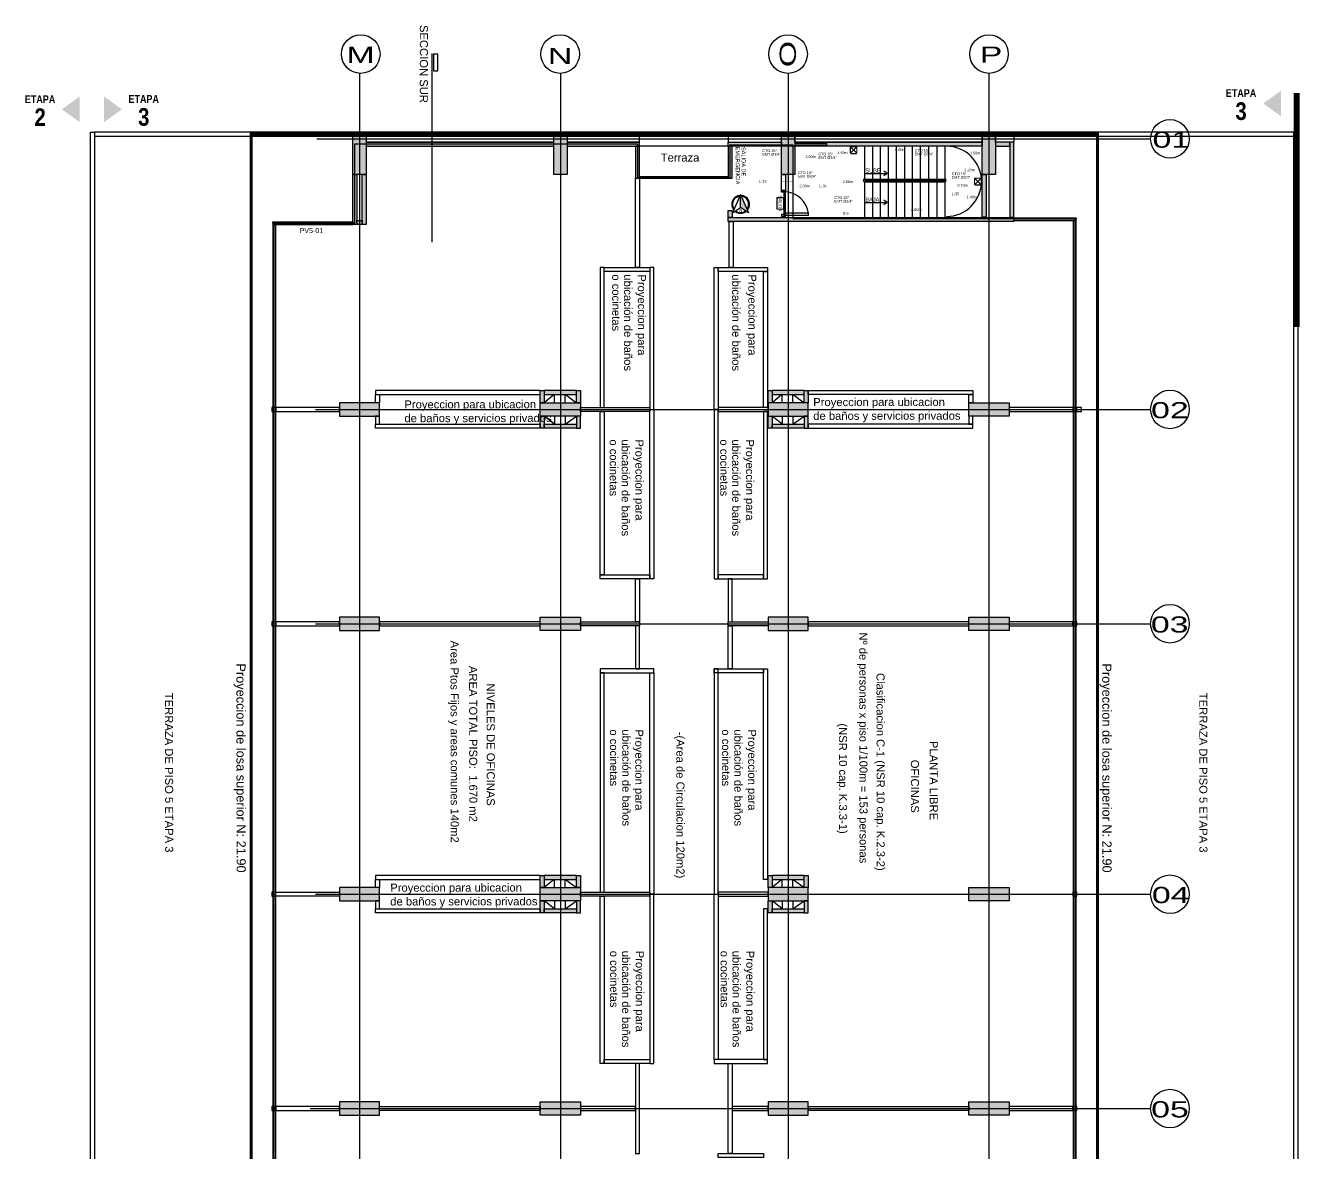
# Model space of a CAD drawing. Header units: metres. Extents: x 357 to 1031, y 43 to 2905.
# Drawn here: x 983.53 to 1031.08, y 2491.36 to 2533.47 of the extents above; entities that cross this region are included whole.
import ezdxf
from ezdxf.lldxf.tags import DXFTag

# ---------------------------------------------------------------- set-up
doc = ezdxf.new("R2010")
doc.units = ezdxf.units.M
for name, pattern in [('HIDDEN', [9.525, 6.35, -3.175]), ('HIDDEN2', [4.7625, 3.175, -1.5875]), ('LÍNEAS_OCULTASX2', [0.75, 0.5, -0.25])]:
    doc.linetypes.add(name, pattern=pattern)
for name, color, linetype, lineweight in [('-CN-GYD-TUBERIA PVC', 96, 'PVC_LINE', 25), ('-CN-GYD-TUBERÍA TOMACORRIENTE PVC', 86, 'Continuous', 18), ('L', 7, 'Continuous', 15), ('TEXTOS', 250, 'Continuous', 20)]:
    doc.layers.add(name, color=color, linetype=linetype, lineweight=lineweight)
for name, color, linetype in [('CAJA DE PASO', 86, 'Continuous'), ('GG_PISO 3', 8, 'Continuous'), ('GG_PISO 5', 8, 'Continuous'), ('NORTE', 7, 'Continuous'), ('TEXTOS MEDIDAS', 7, 'Continuous')]:
    doc.layers.add(name, color=color, linetype=linetype)
doc.styles.add('STANDAR NEGRITA', font='ARIALNB.TTF', dxfattribs={"height": 0.2})
doc.styles.get("Standard").update_dxf_attribs({"font": 'arial.ttf'})
doc.styles.add('style2', font='arial.ttf', dxfattribs={"width": 1.5})
tags = doc.linetypes.add('PVC_LINE', pattern='A,0.5,-0.2,["PVC",Standard,S=0.1,R=0,X=-0.1,Y=-0.05],-0.25', length=0.95).pattern_tags.tags
tags[6] = DXFTag(74, 10)
pattern_1 = [(0, (0, 0), (0, 6.985), [5.08, -1.905]), (90, (0, 0), (-6.985, 4e-16), [5.08, -1.905])]

# ---------------------------------------------------------------- blocks, each defined once
blk = doc.blocks.new('A$Cf847e5f9')
h = blk.add_hatch(color=256)
h.dxf.hatch_style = 1
h.paths.add_polyline_path([(6.6, 18), (7.1, 19.1, 0.618991), (-0.9, 0.9), (-0.5, 2, -0.58483)])
h.paths.add_polyline_path([(8.1, 19.1), (8.5, 18, -0.58483), (15.6, 2), (16.1, 0.9, 0.618991)])
at = {"true_color": 0x636466}
h = blk.add_hatch(color=251, dxfattribs=at)
h.dxf.hatch_style = 1
h.paths.add_polyline_path([(7.6, 20.2), (7.6, 4.1), (17.6, -2.4)])
h = blk.add_hatch(color=256)
h.dxf.hatch_style = 1
h.paths.add_polyline_path([(14.7, -0.5), (13.8, 0.1, -0.344197), (1.4, 0.1), (0.5, -0.5, 0.361596)])
for points in [[(-2.4, -2.4), (7.6, 4.1)], [(17.6, -2.4), (7.6, 4.1)]]:
    blk.add_lwpolyline(points)
at = {"layer": 'NORTE'}
for q in [(-2.4, -2.4), (17.6, -2.4)]:
    blk.add_line((7.6, 20.2), q, dxfattribs=at)
blk.add_lwpolyline([(7.6, 4.1), (7.6, 20.2)], dxfattribs=at)
for radius, start, end in [(11.1, 92.5879, 219.6164), (10.1, 95.4614, 216.7429), (11.1, 320.3836, 87.4121), (10.1, 323.2571, 84.5386), (10.1, 232.0134, 307.9866), (11.1, 230.2404, 309.7596)]:
    blk.add_arc((7.6, 8), radius, start, end, dxfattribs=at)
at = {"layer": 'NORTE', "insert": (5.9, 2.4), "char_height": 4, "attachment_point": 1}
blk.add_mtext_dynamic_manual_height_columns('N', width=1.323, gutter_width=12.5, heights=[0], dxfattribs=at)
blk = doc.blocks.new('Caja de paso')
at = {"layer": '-CN-GYD-TUBERÍA TOMACORRIENTE PVC', "const_width": 0.00173}
blk.add_lwpolyline([(-0.111, 0.067), (-0.111, -0.067, 0.414214), (-0.067, -0.111), (0.067, -0.111, 0.414214), (0.111, -0.067), (0.111, 0.067, 0.414214), (0.067, 0.111), (-0.067, 0.111, 0.414214)], format="xyb", close=True, dxfattribs=at)
at = {"layer": '-CN-GYD-TUBERÍA TOMACORRIENTE PVC'}
blk.add_lwpolyline([(-0.057, -0.082), (0.057, -0.082, 0.414214), (0.082, -0.057), (0.082, 0.057, 0.414214), (0.057, 0.082), (-0.057, 0.082, 0.414214), (-0.082, 0.057), (-0.082, -0.057, 0.414214)], format="xyb", close=True, dxfattribs=at)
at = {"layer": '-CN-GYD-TUBERÍA TOMACORRIENTE PVC', "linetype": 'LÍNEAS_OCULTASX2'}
for points in [[(-0.057, 0.057), (0.057, -0.057)], [(0.057, 0.057), (-0.057, -0.057)]]:
    blk.add_lwpolyline(points, dxfattribs=at)
at = {"layer": '-CN-GYD-TUBERÍA TOMACORRIENTE PVC'}
for centre in [(-0.057, 0.057), (0.057, 0.057), (-0.057, -0.057), (0.057, -0.057)]:
    blk.add_circle(centre, 0.00665, dxfattribs=at)
blk = doc.blocks.new('Salida_3.8W')
h = blk.add_hatch()
h.set_pattern_fill('ANGLE', color=256)
h.set_pattern_definition(pattern_1)
h.paths.add_polyline_path([(0.434, -0.01), (0.434, 0.303), (-0.434, 0.303), (-0.434, -0.01)])
h.paths.add_polyline_path([(-0.424, 0), (-0.424, 0.293), (0.424, 0.293), (0.424, 0)], flags=16)
h = blk.add_hatch()
h.set_pattern_fill('ANGLE', color=256)
h.set_pattern_definition(pattern_1)
h.paths.add_polyline_path([(0.434, -0.01), (0.434, 0.303), (-0.434, 0.303), (-0.434, -0.01)])
h.paths.add_polyline_path([(-0.424, 0), (-0.424, 0.293), (0.424, 0.293), (0.424, 0)], flags=16)
at = {"layer": 'L'}
h = blk.add_hatch(dxfattribs=at)
h.set_pattern_fill('ANGLE', color=3)
h.set_pattern_definition([(0, (-44.6785, -37.2514), (0, 6.985), [5.08, -1.905]), (90, (-44.6785, -37.2514), (-6.985, 4e-16), [5.08, -1.905])])
h.paths.add_polyline_path([(0.434, -0.01), (0.434, 0.303), (-0.434, 0.303), (-0.434, -0.01)])
h.paths.add_polyline_path([(-0.424, 0), (-0.424, 0.293), (0.424, 0.293), (0.424, 0)], flags=16)
h = blk.add_hatch(color=3, dxfattribs=at)
h.paths.add_polyline_path([(0.434, -0.01), (0.434, 0.303), (-0.434, 0.303), (-0.434, -0.01)])
h.paths.add_polyline_path([(-0.424, 0), (-0.424, 0.293), (0.424, 0.293), (0.424, 0)], flags=16)
at = {"layer": 'L', "color": 3}
for points in [[(-0.434, 0.303), (0.434, 0.303), (0.434, -0.01), (-0.434, -0.01)], [(-0.424, 0.293), (0.424, 0.293), (0.424, 0), (-0.424, 0)]]:
    blk.add_lwpolyline(points, close=True, dxfattribs=at)
at = {"layer": 'L', "color": 3, "insert": (0, 0.146, 712.661), "char_height": 0.15, "width": 0.84839, "attachment_point": 5}
blk.add_mtext('\\pxqc;SALIDA', dxfattribs=at)

msp = doc.modelspace()

# ---------------------------------------------------------------- hatches: boundary and pattern name
at = {"layer": 'GG_PISO 5'}
h = msp.add_hatch(color=256, dxfattribs=at)
h.dxf.hatch_style = 1
h.paths.add_polyline_path([(986.459, 2529.865), (986.459, 2530.824), (987.127, 2530.344)])
h.paths.add_polyline_path([(985.552, 2529.865), (985.552, 2530.824), (984.884, 2530.344)])
h = msp.add_hatch(color=256, dxfattribs=at)
h.dxf.hatch_style = 1
h.paths.add_polyline_path([(1030.393, 2530.082), (1030.393, 2531.042), (1030.395, 2530.562)], flags=0)
h.paths.add_polyline_path([(1030.397, 2530.082), (1030.397, 2531.042), (1029.729, 2530.562)])
h = msp.add_hatch(color=256, dxfattribs=at)
h.paths.add_polyline_path([(1003.743, 2527.915), (1003.243, 2527.915), (1003.243, 2529.415), (1003.743, 2529.415)])
h.paths.add_polyline_path([(996.243, 2527.915), (995.743, 2527.915), (995.743, 2529.415), (996.243, 2529.415)])
h.paths.add_polyline_path([(1019.741, 2527.915), (1019.241, 2527.915), (1019.241, 2529.415), (1019.741, 2529.415)])
h.paths.add_polyline_path([(1012.243, 2527.915), (1011.743, 2527.915), (1011.743, 2529.415), (1012.243, 2529.415)])
h.paths.add_polyline_path([(1020.241, 2519.39), (1020.241, 2518.89), (1018.741, 2518.89), (1018.741, 2519.39)])
h.paths.add_polyline_path([(1004.243, 2519.39), (1004.243, 2518.89), (1002.743, 2518.89), (1002.743, 2519.39)])
h.paths.add_polyline_path([(1011.243, 2519.39), (1011.243, 2518.89), (1012.743, 2518.89), (1012.743, 2519.39)])
h.paths.add_polyline_path([(995.243, 2519.39), (995.243, 2518.89), (996.743, 2518.89), (996.743, 2519.39)])
h.paths.add_polyline_path([(1020.241, 2511.39), (1020.241, 2510.89), (1018.741, 2510.89), (1018.741, 2511.39)])
h.paths.add_polyline_path([(1004.243, 2511.39), (1004.243, 2510.89), (1002.743, 2510.89), (1002.743, 2511.39)])
h.paths.add_polyline_path([(1011.243, 2511.39), (1011.243, 2510.89), (1012.743, 2510.89), (1012.743, 2511.39)])
h.paths.add_polyline_path([(995.243, 2511.39), (995.243, 2510.89), (996.743, 2510.89), (996.743, 2511.39)])
h.paths.add_polyline_path([(1020.241, 2501.29), (1020.241, 2500.79), (1018.741, 2500.79), (1018.741, 2501.29)])
h.paths.add_polyline_path([(1004.243, 2501.29), (1004.243, 2500.79), (1002.743, 2500.79), (1002.743, 2501.29)])
h.paths.add_polyline_path([(1011.243, 2501.29), (1011.243, 2500.79), (1012.743, 2500.79), (1012.743, 2501.29)])
h.paths.add_polyline_path([(995.243, 2501.29), (995.243, 2500.79), (996.743, 2500.79), (996.743, 2501.29)])
h.paths.add_polyline_path([(1020.241, 2493.29), (1020.241, 2492.79), (1018.741, 2492.79), (1018.741, 2493.29)])
h.paths.add_polyline_path([(1004.243, 2493.29), (1004.243, 2492.79), (1002.743, 2492.79), (1002.743, 2493.29)])
h.paths.add_polyline_path([(1011.243, 2493.29), (1011.243, 2492.79), (1012.743, 2492.79), (1012.743, 2493.29)])
h.paths.add_polyline_path([(995.243, 2493.29), (995.243, 2492.79), (996.743, 2492.79), (996.743, 2493.29)])
h.paths.add_polyline_path([(1012.243, 2483.613), (1011.743, 2483.613), (1011.743, 2482.117), (1012.243, 2482.117)])
h.paths.add_polyline_path([(1018.346, 2483.615), (1019.846, 2483.615), (1019.846, 2483.115), (1018.346, 2483.115)])
h.paths.add_polyline_path([(996.243, 2482.115), (996.243, 2483.615), (995.743, 2483.615), (995.743, 2482.115)])
h.paths.add_polyline_path([(1003.743, 2482.115), (1003.743, 2483.615), (1003.243, 2483.615), (1003.243, 2482.115)])
h.paths.add_polyline_path([(1019.241, 2475.09), (1019.241, 2477.49), (1019.741, 2477.49), (1019.741, 2475.09)])
h.paths.add_polyline_path([(1011.743, 2477.49), (1011.743, 2475.09), (1012.243, 2475.09), (1012.243, 2477.49)])
h.paths.add_polyline_path([(1003.243, 2477.49), (1003.243, 2475.09), (1003.743, 2475.09), (1003.743, 2477.49)])
h.paths.add_polyline_path([(996.243, 2477.49), (996.243, 2475.09), (995.743, 2475.09), (995.743, 2477.49)])
h = msp.add_hatch(color=256, dxfattribs=at)
h.paths.add_polyline_path([(1006.448, 2529.116), (1003.743, 2529.116), (1003.743, 2528.966), (1006.298, 2528.966), (1006.298, 2527.767), (1006.448, 2527.767)])
h.paths.add_polyline_path([(1003.243, 2528.968), (1003.243, 2529.118), (996.243, 2529.118), (996.243, 2528.968)])
h = msp.add_hatch(color=256, dxfattribs=at)
h.paths.add_polyline_path([(1020.266, 2526.311), (1020.416, 2526.311), (1020.416, 2529.116), (1020.266, 2529.116)])
h.paths.add_polyline_path([(1019.741, 2529.116), (1019.741, 2528.966), (1020.266, 2528.966), (1020.266, 2529.116)])
h.paths.add_polyline_path([(1013.443, 2528.966), (1013.443, 2529.116), (1019.241, 2529.116), (1019.241, 2528.966)])
h.paths.add_polyline_path([(1019.741, 2527.915), (1019.591, 2527.915), (1019.591, 2527.916), (1019.741, 2527.916)])
h.paths.add_polyline_path([(1019.391, 2526.311), (1019.241, 2526.311), (1019.241, 2527.916), (1019.391, 2527.916)])
h.paths.add_polyline_path([(1009.757, 2526.16), (1009.757, 2526.31), (1020.416, 2526.31), (1020.416, 2526.16)])
h.paths.add_polyline_path([(1012.243, 2527.915), (1012.093, 2527.915), (1012.093, 2527.916), (1012.243, 2527.916)])
h.paths.add_polyline_path([(1009.757, 2528.966), (1009.757, 2529.116), (1011.743, 2529.116), (1011.743, 2528.966)])
h.paths.add_polyline_path([(1009.907, 2528.966), (1009.757, 2528.966), (1009.757, 2527.767), (1009.907, 2527.767)])
h.paths.add_polyline_path([(1009.907, 2526.311), (1009.757, 2526.311), (1009.757, 2526.563), (1009.907, 2526.563)])
h = msp.add_hatch(color=256, dxfattribs=at)
h.paths.add_polyline_path([(996.243, 2526.041), (996.093, 2526.041), (996.093, 2527.916), (996.243, 2527.916)])
h.paths.add_polyline_path([(996.093, 2526.191), (996.093, 2526.041), (995.893, 2526.041), (995.893, 2526.191)])
h.paths.add_polyline_path([(995.893, 2526.041), (995.743, 2526.041), (995.743, 2527.916), (995.893, 2527.916)])
h = msp.add_hatch(color=256, dxfattribs=at)
h.paths.add_polyline_path([(1011.243, 2501.741), (1011.393, 2501.741), (1011.393, 2501.291), (1011.243, 2501.291)])
h.paths.add_polyline_path([(1011.393, 2501.741), (1011.393, 2501.591), (1012.593, 2501.591), (1012.593, 2501.741)])
h.paths.add_polyline_path([(1012.593, 2501.741), (1012.743, 2501.741), (1012.743, 2501.291), (1012.593, 2501.291)])
h.paths.add_polyline_path([(1002.743, 2501.741), (1002.893, 2501.741), (1002.893, 2501.291), (1002.743, 2501.291)])
h.paths.add_polyline_path([(1002.893, 2501.741), (1002.893, 2501.591), (1004.093, 2501.591), (1004.093, 2501.741)])
h.paths.add_polyline_path([(1004.093, 2501.741), (1004.243, 2501.741), (1004.243, 2501.291), (1004.093, 2501.291)])
h.paths.add_polyline_path([(1002.893, 2500.341), (1002.743, 2500.341), (1002.743, 2500.791), (1002.893, 2500.791)])
h.paths.add_polyline_path([(1004.093, 2500.341), (1004.243, 2500.341), (1004.243, 2500.791), (1004.093, 2500.791)])
h.paths.add_polyline_path([(1002.893, 2500.341), (1002.893, 2500.491), (1004.093, 2500.491), (1004.093, 2500.341)])
h.paths.add_polyline_path([(1011.393, 2500.341), (1011.243, 2500.341), (1011.243, 2500.791), (1011.393, 2500.791)])
h.paths.add_polyline_path([(1012.593, 2500.341), (1012.743, 2500.341), (1012.743, 2500.791), (1012.593, 2500.791)])
h.paths.add_polyline_path([(1011.393, 2500.341), (1011.393, 2500.491), (1012.593, 2500.491), (1012.593, 2500.341)])
h.paths.add_polyline_path([(1011.393, 2518.441), (1011.243, 2518.441), (1011.243, 2518.891), (1011.393, 2518.891)])
h.paths.add_polyline_path([(1012.593, 2518.441), (1012.743, 2518.441), (1012.743, 2518.891), (1012.593, 2518.891)])
h.paths.add_polyline_path([(1011.393, 2518.441), (1011.393, 2518.591), (1012.593, 2518.591), (1012.593, 2518.441)])
h.paths.add_polyline_path([(1011.243, 2519.841), (1011.393, 2519.841), (1011.393, 2519.391), (1011.243, 2519.391)])
h.paths.add_polyline_path([(1011.393, 2519.841), (1011.393, 2519.691), (1012.593, 2519.691), (1012.593, 2519.841)])
h.paths.add_polyline_path([(1012.593, 2519.841), (1012.743, 2519.841), (1012.743, 2519.391), (1012.593, 2519.391)])
h.paths.add_polyline_path([(1002.743, 2519.841), (1002.893, 2519.841), (1002.893, 2519.391), (1002.743, 2519.391)])
h.paths.add_polyline_path([(1002.893, 2519.841), (1002.893, 2519.691), (1004.093, 2519.691), (1004.093, 2519.841)])
h.paths.add_polyline_path([(1004.093, 2519.841), (1004.243, 2519.841), (1004.243, 2519.391), (1004.093, 2519.391)])
h.paths.add_polyline_path([(1002.893, 2518.441), (1002.743, 2518.441), (1002.743, 2518.891), (1002.893, 2518.891)])
h.paths.add_polyline_path([(1004.093, 2518.441), (1004.243, 2518.441), (1004.243, 2518.891), (1004.093, 2518.891)])
h.paths.add_polyline_path([(1002.893, 2518.441), (1002.893, 2518.591), (1004.093, 2518.591), (1004.093, 2518.441)])
h.paths.add_polyline_path([(992.875, 2482.941), (992.725, 2482.941), (992.725, 2482.791), (992.875, 2482.791)])
h.paths.add_polyline_path([(992.875, 2493.116), (992.725, 2493.116), (992.725, 2492.966), (992.875, 2492.966)])
h.paths.add_polyline_path([(992.875, 2501.116), (992.725, 2501.116), (992.725, 2500.966), (992.875, 2500.966)])
h.paths.add_polyline_path([(992.875, 2511.216), (992.725, 2511.216), (992.725, 2511.066), (992.875, 2511.066)])
h.paths.add_polyline_path([(992.876, 2519.216), (992.726, 2519.216), (992.726, 2519.066), (992.876, 2519.066)])
h.paths.add_polyline_path([(1022.767, 2493.116), (1022.617, 2493.116), (1022.617, 2492.966), (1022.767, 2492.966)])
h.paths.add_polyline_path([(1022.767, 2501.116), (1022.617, 2501.116), (1022.617, 2500.966), (1022.767, 2500.966)])
h.paths.add_polyline_path([(1022.767, 2511.216), (1022.617, 2511.216), (1022.617, 2511.066), (1022.767, 2511.066)])
h.paths.add_polyline_path([(1022.767, 2519.216), (1022.617, 2519.216), (1022.617, 2519.066), (1022.767, 2519.066)])

# ---------------------------------------------------------------- linework, layer by layer
at = {"layer": '-CN-GYD-TUBERIA PVC', "linetype": 'PVC_LINE', "ltscale": 10, "const_width": 0.01}
msp.add_lwpolyline([(1011.743, 2527.637), (1012.169, 2527.64)], dxfattribs=at)
for points in [[(1010.828, 2529.116), (1010.828, 2529.116)], [(1011.678, 2529.116), (1011.678, 2529.116)]]:
    msp.add_lwpolyline(points)
msp.add_lwpolyline([(1013.067, 2528.904), (1013.067, 2528.904)], close=True)
at = {"layer": 'GG_PISO 3'}
for points in [[(1014.841, 2527.944), (1015.69, 2527.944), (1015.561, 2528.03)], [(1014.841, 2527.944), (1015.69, 2527.944), (1015.561, 2527.857)], [(1014.841, 2526.859), (1015.69, 2526.859), (1015.561, 2526.946)], [(1014.841, 2526.859), (1015.69, 2526.859), (1015.561, 2526.773)]]:
    msp.add_lwpolyline(points, dxfattribs=at)
at = {"layer": 'GG_PISO 5'}
for p, q in [((998.695, 2532.423), (998.695, 2525.386)), ((995.993, 2531.685), (995.993, 2472.125)), ((1003.493, 2531.685), (1003.493, 2472.125)), ((1011.993, 2531.685), (1011.993, 2472.125)), ((1019.491, 2531.685), (1019.491, 2472.125)), ((1019.491, 2531.685), (1019.491, 2472.125)), ((991.95, 2529.487), (991.95, 2475.056)), ((994.398, 2529.24), (1025.526, 2529.24)), ((1009.757, 2528.966), (1006.448, 2528.966)), ((1013.443, 2528.966), (1011.203, 2528.966)), ((1012.246, 2529.116), (1013.443, 2529.116)), ((1014.841, 2528.966), (1014.841, 2527.741)), ((1015.141, 2528.966), (1015.141, 2527.741)), ((1015.441, 2527.741), (1015.441, 2528.966)), ((1015.741, 2527.741), (1015.741, 2528.966)), ((1016.041, 2527.741), (1016.041, 2528.966)), ((1016.341, 2528.966), (1016.341, 2527.741)), ((1016.641, 2527.741), (1016.641, 2528.966)), ((1016.941, 2526.31), (1016.941, 2528.966)), ((1017.241, 2526.31), (1017.241, 2528.966)), ((1017.541, 2528.966), (1017.541, 2526.31)), ((1017.841, 2528.966), (1017.841, 2526.31)), ((1014.841, 2527.741), (1017.841, 2527.741)), ((1014.841, 2527.691), (1017.841, 2527.691)), ((1014.841, 2527.641), (1014.841, 2526.31)), ((1014.841, 2527.641), (1017.841, 2527.641)), ((1015.141, 2527.641), (1015.141, 2526.31)), ((1015.441, 2526.31), (1015.441, 2527.641)), ((1015.741, 2526.31), (1015.741, 2527.641)), ((1016.041, 2526.31), (1016.041, 2527.641)), ((1016.341, 2527.641), (1016.341, 2526.31)), ((1016.641, 2526.31), (1016.641, 2527.641)), ((1003.261, 2519.691), (1002.893, 2519.391)), ((1003.274, 2519.391), (1003.274, 2519.691)), ((1003.674, 2519.391), (1003.674, 2519.691)), ((1003.687, 2519.691), (1004.093, 2519.391)), ((1011.761, 2519.691), (1011.393, 2519.391)), ((1011.774, 2519.391), (1011.774, 2519.691)), ((1012.174, 2519.391), (1012.174, 2519.691)), ((1012.187, 2519.691), (1012.593, 2519.391)), ((994.355, 2519.14), (1025.526, 2519.14)), ((1003.274, 2518.591), (1002.893, 2518.891)), ((1003.274, 2518.891), (1003.274, 2518.591)), ((1003.674, 2518.891), (1003.674, 2518.591)), ((1003.674, 2518.591), (1004.093, 2518.891)), ((1011.774, 2518.591), (1011.393, 2518.891)), ((1011.774, 2518.891), (1011.774, 2518.591)), ((1012.174, 2518.891), (1012.174, 2518.591)), ((1012.174, 2518.591), (1012.593, 2518.891)), ((994.355, 2511.14), (1025.526, 2511.14)), ((1003.261, 2501.591), (1002.893, 2501.291)), ((1003.274, 2501.291), (1003.274, 2501.591)), ((1003.674, 2501.291), (1003.674, 2501.591)), ((1003.687, 2501.591), (1004.093, 2501.291)), ((1011.761, 2501.591), (1011.393, 2501.291)), ((1011.774, 2501.291), (1011.774, 2501.591)), ((1012.174, 2501.291), (1012.174, 2501.591)), ((1012.187, 2501.591), (1012.593, 2501.291)), ((994.355, 2501.04), (1025.526, 2501.04)), ((1003.274, 2500.491), (1002.893, 2500.791)), ((1003.274, 2500.791), (1003.274, 2500.491)), ((1003.674, 2500.791), (1003.674, 2500.491)), ((1003.674, 2500.491), (1004.093, 2500.791)), ((1011.774, 2500.491), (1011.393, 2500.791)), ((1011.774, 2500.791), (1011.774, 2500.491)), ((1012.174, 2500.791), (1012.174, 2500.491)), ((1012.174, 2500.491), (1012.593, 2500.791)), ((994.155, 2493.04), (1025.526, 2493.04))]:
    msp.add_line(p, q, dxfattribs=at)
for points in [[(998.758, 2532.399), (998.758, 2531.786), (998.916, 2531.786), (998.916, 2532.399)], [(1031.02, 2529.491), (986.098, 2529.491), (986.098, 2529.341), (1031.02, 2529.341)], [(1012.243, 2529.416), (1012.243, 2529.491), (995.743, 2529.491), (995.743, 2529.416), (996.243, 2529.416), (996.243, 2529.118), (1003.243, 2529.118), (1003.243, 2529.416), (1003.743, 2529.416), (1003.743, 2529.116), (1006.448, 2529.116), (1006.448, 2529.341), (1009.757, 2529.341), (1009.757, 2529.116), (1011.743, 2529.116), (1011.743, 2529.416)], [(996.243, 2527.915), (995.743, 2527.915), (995.743, 2529.415), (996.243, 2529.415)], [(1003.743, 2527.915), (1003.243, 2527.915), (1003.243, 2529.415), (1003.743, 2529.415)], [(1012.243, 2527.915), (1011.743, 2527.915), (1011.743, 2529.415), (1012.243, 2529.415)], [(1012.243, 2529.491), (1020.416, 2529.491), (1020.416, 2529.116), (1019.741, 2529.116), (1019.741, 2529.416), (1019.241, 2529.416), (1019.241, 2529.116), (1012.243, 2529.116)], [(1019.741, 2527.915), (1019.241, 2527.915), (1019.241, 2529.415), (1019.741, 2529.415)], [(1003.243, 2528.968), (1003.243, 2529.118), (996.243, 2529.118), (996.243, 2528.968)], [(1006.448, 2528.966), (1006.448, 2529.116), (1003.743, 2529.116), (1003.743, 2528.966)], [(1006.448, 2528.966), (1006.298, 2528.966), (1006.298, 2527.767), (1006.448, 2527.767)], [(1009.757, 2528.966), (1009.757, 2529.116), (1011.743, 2529.116), (1011.743, 2528.966)], [(1009.907, 2528.966), (1009.757, 2528.966), (1009.757, 2527.767), (1009.907, 2527.767)], [(1012.243, 2529.056), (1012.243, 2529.006), (1013.441, 2529.006), (1013.441, 2529.056)], [(1013.443, 2528.966), (1013.443, 2529.116), (1019.241, 2529.116), (1019.241, 2528.966)], [(1019.741, 2529.116), (1019.741, 2528.966), (1020.266, 2528.966), (1020.266, 2529.116)], [(1020.266, 2526.311), (1020.416, 2526.311), (1020.416, 2529.116), (1020.266, 2529.116)], [(995.893, 2526.041), (995.743, 2526.041), (995.743, 2527.916), (995.893, 2527.916)], [(996.243, 2526.041), (996.093, 2526.041), (996.093, 2527.916), (996.243, 2527.916)], [(1006.298, 2527.767), (1006.448, 2527.767), (1006.448, 2524.441), (1006.298, 2524.441)], [(1009.757, 2527.767), (1009.757, 2527.817), (1006.448, 2527.817), (1006.448, 2527.767)], [(1011.893, 2527.312), (1011.743, 2527.312), (1011.743, 2527.915), (1011.893, 2527.915)], [(1019.391, 2526.311), (1019.241, 2526.311), (1019.241, 2527.916), (1019.391, 2527.916)], [(1011.828, 2526.397), (1011.896, 2526.397), (1011.896, 2527.262), (1011.828, 2527.262)], [(1009.907, 2526.31), (1009.757, 2526.31), (1009.757, 2526.563), (1009.907, 2526.563)], [(995.743, 2526.142), (995.743, 2526.092), (992.753, 2526.092), (992.753, 2526.142)], [(995.743, 2526.041), (995.743, 2526.092), (992.753, 2526.092), (992.753, 2526.041)], [(992.753, 2477.291), (992.803, 2477.291), (992.803, 2526.041), (992.753, 2526.041)], [(992.853, 2477.291), (992.803, 2477.291), (992.803, 2526.041), (992.853, 2526.041)], [(996.093, 2526.191), (996.093, 2526.041), (995.893, 2526.041), (995.893, 2526.191)], [(1009.757, 2526.16), (1009.757, 2526.31), (1020.416, 2526.31), (1020.416, 2526.16)], [(1009.79, 2526.16), (1009.94, 2526.16), (1009.94, 2524.441), (1009.79, 2524.441)], [(1022.742, 2526.292), (1022.742, 2526.242), (1020.416, 2526.242), (1020.416, 2526.292)], [(1022.742, 2526.191), (1022.742, 2526.242), (1020.416, 2526.242), (1020.416, 2526.191)], [(1022.641, 2526.191), (1022.692, 2526.191), (1022.692, 2486.466), (1022.641, 2486.466)], [(1022.742, 2526.191), (1022.692, 2526.191), (1022.692, 2486.466), (1022.742, 2486.466)], [(1004.975, 2519.216), (1005.125, 2519.216), (1005.125, 2524.441), (1004.975, 2524.441)], [(1005.125, 2524.291), (1005.125, 2524.441), (1006.828, 2524.441), (1006.828, 2524.291)], [(1006.978, 2524.441), (1006.828, 2524.441), (1006.828, 2519.141), (1006.978, 2519.141)], [(1009.228, 2524.441), (1009.378, 2524.441), (1009.378, 2519.141), (1009.228, 2519.141)], [(1011.23, 2524.441), (1011.23, 2524.291), (1009.378, 2524.291), (1009.378, 2524.441)], [(1011.08, 2524.291), (1011.23, 2524.291), (1011.23, 2519.216), (1011.08, 2519.216)], [(996.593, 2519.841), (996.593, 2519.691), (1002.743, 2519.691), (1002.743, 2519.841)], [(996.743, 2519.391), (996.593, 2519.391), (996.593, 2519.691), (996.743, 2519.691)], [(1002.743, 2519.841), (1002.893, 2519.841), (1002.893, 2519.391), (1002.743, 2519.391)], [(1002.893, 2519.841), (1002.893, 2519.691), (1004.093, 2519.691), (1004.093, 2519.841)], [(1004.093, 2519.841), (1004.243, 2519.841), (1004.243, 2519.391), (1004.093, 2519.391)], [(1011.243, 2519.841), (1011.393, 2519.841), (1011.393, 2519.391), (1011.243, 2519.391)], [(1011.393, 2519.841), (1011.393, 2519.691), (1012.593, 2519.691), (1012.593, 2519.841)], [(1012.593, 2519.841), (1012.743, 2519.841), (1012.743, 2519.391), (1012.593, 2519.391)], [(1018.891, 2519.841), (1018.891, 2519.691), (1012.743, 2519.691), (1012.743, 2519.841)], [(1018.891, 2519.391), (1018.741, 2519.391), (1018.741, 2519.691), (1018.891, 2519.691)], [(992.876, 2519.216), (992.726, 2519.216), (992.726, 2519.066), (992.876, 2519.066)], [(995.243, 2519.066), (995.243, 2519.216), (992.876, 2519.216), (992.876, 2519.066)], [(995.243, 2519.39), (995.243, 2518.89), (996.743, 2518.89), (996.743, 2519.39)], [(1004.243, 2519.39), (1004.243, 2518.89), (1002.743, 2518.89), (1002.743, 2519.39)], [(1004.243, 2519.066), (1004.243, 2519.216), (1006.828, 2519.216), (1006.828, 2519.066)], [(1011.243, 2519.066), (1011.243, 2519.216), (1009.378, 2519.216), (1009.378, 2519.066)], [(1011.243, 2519.39), (1011.243, 2518.89), (1012.743, 2518.89), (1012.743, 2519.39)], [(1020.241, 2519.39), (1020.241, 2518.89), (1018.741, 2518.89), (1018.741, 2519.39)], [(1022.945, 2519.066), (1022.945, 2519.216), (1020.241, 2519.216), (1020.241, 2519.066)], [(1022.767, 2519.216), (1022.617, 2519.216), (1022.617, 2519.066), (1022.767, 2519.066)], [(996.743, 2518.891), (996.593, 2518.891), (996.593, 2518.591), (996.743, 2518.591)], [(1002.893, 2518.441), (1002.743, 2518.441), (1002.743, 2518.891), (1002.893, 2518.891)], [(1004.093, 2518.441), (1004.243, 2518.441), (1004.243, 2518.891), (1004.093, 2518.891)], [(1004.975, 2519.066), (1005.125, 2519.066), (1005.125, 2512.97), (1004.975, 2512.97)], [(1006.978, 2512.82), (1006.828, 2512.82), (1006.828, 2519.141), (1006.978, 2519.141)], [(1009.228, 2512.82), (1009.378, 2512.82), (1009.378, 2519.141), (1009.228, 2519.141)], [(1011.08, 2512.82), (1011.23, 2512.82), (1011.23, 2519.066), (1011.08, 2519.066)], [(1011.393, 2518.441), (1011.243, 2518.441), (1011.243, 2518.891), (1011.393, 2518.891)], [(1012.593, 2518.441), (1012.743, 2518.441), (1012.743, 2518.891), (1012.593, 2518.891)], [(1018.891, 2518.891), (1018.741, 2518.891), (1018.741, 2518.591), (1018.891, 2518.591)], [(996.593, 2518.441), (996.593, 2518.591), (1002.743, 2518.591), (1002.743, 2518.441)], [(1002.893, 2518.441), (1002.893, 2518.591), (1004.093, 2518.591), (1004.093, 2518.441)], [(1011.393, 2518.441), (1011.393, 2518.591), (1012.593, 2518.591), (1012.593, 2518.441)], [(1018.891, 2518.441), (1018.891, 2518.591), (1012.743, 2518.591), (1012.743, 2518.441)], [(1004.975, 2512.82), (1004.975, 2512.97), (1006.828, 2512.97), (1006.828, 2512.82)], [(1006.448, 2511.216), (1006.298, 2511.216), (1006.298, 2512.82), (1006.448, 2512.82)], [(1011.08, 2512.82), (1011.08, 2512.97), (1009.378, 2512.97), (1009.378, 2512.82)], [(1009.757, 2511.216), (1009.907, 2511.216), (1009.907, 2512.82), (1009.757, 2512.82)], [(992.875, 2511.216), (992.725, 2511.216), (992.725, 2511.066), (992.875, 2511.066)], [(995.243, 2511.066), (995.243, 2511.216), (992.875, 2511.216), (992.875, 2511.066)], [(995.243, 2511.39), (995.243, 2510.89), (996.743, 2510.89), (996.743, 2511.39)], [(996.743, 2511.215), (996.743, 2511.065), (1002.743, 2511.066), (1002.743, 2511.216)], [(1004.243, 2511.39), (1004.243, 2510.89), (1002.743, 2510.89), (1002.743, 2511.39)], [(1006.448, 2511.216), (1006.448, 2511.066), (1004.243, 2511.066), (1004.243, 2511.216)], [(1011.243, 2511.216), (1011.243, 2511.066), (1009.757, 2511.066), (1009.757, 2511.216)], [(1011.243, 2511.39), (1011.243, 2510.89), (1012.743, 2510.89), (1012.743, 2511.39)], [(1012.743, 2511.216), (1012.743, 2511.066), (1018.741, 2511.066), (1018.741, 2511.216)], [(1020.241, 2511.39), (1020.241, 2510.89), (1018.741, 2510.89), (1018.741, 2511.39)], [(1022.617, 2511.066), (1022.617, 2511.216), (1020.241, 2511.216), (1020.241, 2511.066)], [(1022.767, 2511.216), (1022.617, 2511.216), (1022.617, 2511.066), (1022.767, 2511.066)], [(1006.448, 2511.066), (1006.298, 2511.066), (1006.298, 2509.462), (1006.448, 2509.462)], [(1009.757, 2511.066), (1009.907, 2511.066), (1009.907, 2509.462), (1009.757, 2509.462)], [(1004.975, 2509.462), (1004.975, 2509.312), (1006.978, 2509.312), (1006.978, 2509.462)], [(1004.975, 2501.116), (1005.125, 2501.116), (1005.125, 2509.312), (1004.975, 2509.312)], [(1006.978, 2501.041), (1006.828, 2501.041), (1006.828, 2509.312), (1006.978, 2509.312)], [(1011.08, 2509.462), (1011.08, 2509.312), (1009.228, 2509.312), (1009.228, 2509.462)], [(1009.228, 2501.041), (1009.378, 2501.041), (1009.378, 2509.462), (1009.228, 2509.462)], [(1011.08, 2509.462), (1011.23, 2509.462), (1011.23, 2501.591), (1011.08, 2501.591)], [(996.593, 2501.741), (996.593, 2501.591), (1002.743, 2501.591), (1002.743, 2501.741)], [(996.743, 2501.291), (996.593, 2501.291), (996.593, 2501.591), (996.743, 2501.591)], [(1002.743, 2501.741), (1002.893, 2501.741), (1002.893, 2501.291), (1002.743, 2501.291)], [(1002.893, 2501.741), (1002.893, 2501.591), (1004.093, 2501.591), (1004.093, 2501.741)], [(1004.093, 2501.741), (1004.243, 2501.741), (1004.243, 2501.291), (1004.093, 2501.291)], [(1011.243, 2501.741), (1011.393, 2501.741), (1011.393, 2501.291), (1011.243, 2501.291)], [(1011.393, 2501.741), (1011.393, 2501.591), (1012.593, 2501.591), (1012.593, 2501.741)], [(1012.593, 2501.741), (1012.743, 2501.741), (1012.743, 2501.291), (1012.593, 2501.291)], [(992.875, 2501.116), (992.725, 2501.116), (992.725, 2500.966), (992.875, 2500.966)], [(992.875, 2500.966), (992.875, 2501.116), (995.243, 2501.116), (995.243, 2500.966)], [(995.243, 2501.29), (995.243, 2500.79), (996.743, 2500.79), (996.743, 2501.29)], [(1004.243, 2501.29), (1004.243, 2500.79), (1002.743, 2500.79), (1002.743, 2501.29)], [(1004.243, 2500.966), (1004.243, 2501.116), (1006.828, 2501.116), (1006.828, 2500.966)], [(1011.243, 2500.966), (1011.243, 2501.116), (1009.378, 2501.116), (1009.378, 2500.966)], [(1011.243, 2501.29), (1011.243, 2500.79), (1012.743, 2500.79), (1012.743, 2501.29)], [(1020.241, 2501.29), (1020.241, 2500.79), (1018.741, 2500.79), (1018.741, 2501.29)], [(1022.767, 2501.116), (1022.617, 2501.116), (1022.617, 2500.966), (1022.767, 2500.966)], [(996.743, 2500.791), (996.593, 2500.791), (996.593, 2500.491), (996.743, 2500.491)], [(1002.893, 2500.341), (1002.743, 2500.341), (1002.743, 2500.791), (1002.893, 2500.791)], [(1004.093, 2500.341), (1004.243, 2500.341), (1004.243, 2500.791), (1004.093, 2500.791)], [(1004.975, 2500.966), (1005.125, 2500.966), (1005.125, 2494.72), (1004.975, 2494.72)], [(1006.978, 2501.041), (1006.828, 2501.041), (1006.828, 2494.72), (1006.978, 2494.72)], [(1009.228, 2501.041), (1009.378, 2501.041), (1009.378, 2494.87), (1009.228, 2494.87)], [(1011.393, 2500.341), (1011.243, 2500.341), (1011.243, 2500.791), (1011.393, 2500.791)], [(1012.593, 2500.341), (1012.743, 2500.341), (1012.743, 2500.791), (1012.593, 2500.791)], [(996.593, 2500.341), (996.593, 2500.491), (1002.743, 2500.491), (1002.743, 2500.341)], [(1002.893, 2500.341), (1002.893, 2500.491), (1004.093, 2500.491), (1004.093, 2500.341)], [(1011.08, 2494.87), (1011.23, 2494.87), (1011.23, 2500.491), (1011.08, 2500.491)], [(1011.393, 2500.341), (1011.393, 2500.491), (1012.593, 2500.491), (1012.593, 2500.341)], [(1005.125, 2494.72), (1005.125, 2494.87), (1006.828, 2494.87), (1006.828, 2494.72)], [(1006.448, 2494.72), (1006.298, 2494.72), (1006.298, 2491.362), (1006.448, 2491.362)], [(1011.23, 2494.72), (1011.23, 2494.87), (1009.228, 2494.87), (1009.228, 2494.72)], [(1009.757, 2494.72), (1009.907, 2494.72), (1009.907, 2491.362), (1009.757, 2491.362)], [(992.875, 2493.116), (992.725, 2493.116), (992.725, 2492.966), (992.875, 2492.966)], [(992.848, 2493.116), (992.848, 2492.966), (995.243, 2492.966), (995.243, 2493.116)], [(992.875, 2493.116), (992.875, 2492.966), (995.243, 2492.966), (995.243, 2493.116)], [(995.243, 2493.29), (995.243, 2492.79), (996.743, 2492.79), (996.743, 2493.29)], [(1002.743, 2493.116), (1002.743, 2492.966), (996.743, 2492.966), (996.743, 2493.116)], [(1002.743, 2493.116), (1002.743, 2492.966), (996.743, 2492.966), (996.743, 2493.116)], [(1004.243, 2493.29), (1004.243, 2492.79), (1002.743, 2492.79), (1002.743, 2493.29)], [(1004.243, 2493.116), (1004.243, 2492.966), (1006.298, 2492.966), (1006.298, 2493.116)], [(1009.907, 2493.116), (1009.907, 2492.966), (1011.243, 2492.966), (1011.243, 2493.116)], [(1011.243, 2493.29), (1011.243, 2492.79), (1012.743, 2492.79), (1012.743, 2493.29)], [(1018.741, 2493.116), (1018.741, 2492.966), (1012.743, 2492.966), (1012.743, 2493.116)], [(1018.741, 2493.116), (1018.741, 2492.966), (1012.743, 2492.966), (1012.743, 2493.116)], [(1020.241, 2493.29), (1020.241, 2492.79), (1018.741, 2492.79), (1018.741, 2493.29)], [(1020.241, 2493.116), (1020.241, 2492.966), (1022.617, 2492.966), (1022.617, 2493.116)], [(1022.767, 2493.116), (1022.617, 2493.116), (1022.617, 2492.966), (1022.767, 2492.966)], [(1011.08, 2491.362), (1011.08, 2491.212), (1009.378, 2491.212), (1009.378, 2491.362)]]:
    msp.add_lwpolyline(points, close=True, dxfattribs=at)
at = {"layer": 'GG_PISO 5', "linetype": 'HIDDEN2', "ltscale": 1.5, "const_width": 0.213}
msp.add_lwpolyline([(1030.978, 2522.215), (1030.978, 2530.947)], dxfattribs=at)
at = {"layer": 'GG_PISO 5'}
for points in [[(985.948, 2475.166), (985.948, 2529.491), (986.098, 2529.491), (986.098, 2475.166)], [(1030.87, 2475.166), (1030.87, 2529.491), (1031.02, 2529.491), (1031.02, 2475.166)], [(1006.803, 2481.045), (1006.726, 2481.045), (1006.725, 2482.185), (1003.316, 2482.185), (1003.316, 2477.237), (992.803, 2477.241), (992.803, 2526.092), (995.814, 2526.092), (995.82, 2529.061), (1006.373, 2529.061), (1006.373, 2527.787), (1009.826, 2527.798), (1009.826, 2529.03), (1012.169, 2529.019), (1012.169, 2526.262), (1022.692, 2526.262), (1022.692, 2486.393), (1014.811, 2486.395), (1014.811, 2484.492), (1013.809, 2484.493), (1013.811, 2483.533), (1011.813, 2483.533), (1011.819, 2482.189), (1009.941, 2482.194)], [(1011.828, 2527.245), (1011.746, 2527.245), (1011.746, 2527.312), (1011.896, 2527.312), (1011.896, 2527.262), (1011.828, 2527.262), (1011.828, 2527.245)], [(1011.879, 2527.319), (1011.879, 2527.312), (1011.762, 2527.312), (1011.762, 2527.319)], [(1011.828, 2526.414), (1011.746, 2526.414), (1011.746, 2526.346), (1011.896, 2526.346), (1011.896, 2526.397), (1011.828, 2526.397), (1011.828, 2526.414)], [(1011.879, 2526.329), (1011.879, 2526.346), (1011.762, 2526.346), (1011.762, 2526.329)]]:
    msp.add_lwpolyline(points, dxfattribs=at)
at = {"layer": 'GG_PISO 5', "ltscale": 5, "const_width": 0.12}
msp.add_lwpolyline([(991.95, 2529.416), (1023.542, 2529.416), (1023.542, 2474.941), (991.95, 2474.941)], close=True, dxfattribs=at)
at = {"layer": 'GG_PISO 5', "linetype": 'HIDDEN'}
msp.add_lwpolyline([(1011.896, 2526.464), (1011.896, 2526.397), (1012.76, 2526.397), (1012.76, 2526.464)], close=True, dxfattribs=at)
at = {"layer": 'GG_PISO 5', "linetype": 'Continuous'}
for centre in [(996.041, 2532.405), (1003.483, 2532.405), (1011.993, 2532.405), (1019.494, 2532.405), (1026.246, 2529.24), (1026.246, 2519.14), (1026.246, 2511.14), (1026.246, 2501.04), (1026.246, 2493.04)]:
    msp.add_circle(centre, 0.72, dxfattribs=at)
at = {"layer": 'GG_PISO 5'}
for centre, radius, start, end in [((1017.902, 2527.654), 1.312, 270.338, 89.662), ((1014.841, 2527.691), 0.05, 90, 270), ((1017.841, 2527.691), 0.05, 270, 90), ((1011.824, 2526.316), 0.948, 8.9952, 85.6635)]:
    msp.add_arc(centre, radius, start, end, dxfattribs=at)

# ---------------------------------------------------------------- block references
at = {"layer": 'CAJA DE PASO', "linetype": 'Continuous', "ltscale": 10, "xscale": 1.5, "yscale": 1.5, "zscale": 45.18280937220077}
for p in [(1014.44, 2528.823), (1019.073, 2527.653)]:
    msp.add_blockref('Caja de paso', p, dxfattribs=at)
at = {"layer": 'L', "xscale": 0.5, "yscale": 0.8, "rotation": 270}
msp.add_blockref('Salida_3.8W', (1011.586, 2526.829), dxfattribs=at)
at = {"layer": 'NORTE', "xscale": 0.03, "yscale": 0.03}
msp.add_blockref('A$Cf847e5f9', (1009.992, 2526.557), dxfattribs=at)

# ---------------------------------------------------------------- texts
at = {"layer": 'GG_PISO 3', "char_height": 0.15, "attachment_point": 1, "rotation": 360}
for s, insert in [('SUBE', (1014.878, 2528.134)), ('BAJA', (1014.878, 2527.05))]:
    msp.add_mtext_dynamic_manual_height_columns(s, width=0.89145, gutter_width=5, heights=[0], dxfattribs=dict(at, insert=insert))
at = {"layer": 'GG_PISO 5'}
for s, height, rotation, p in [('SECCION SUR', 0.3, 269.9331, (998.248, 2533.492)), ('EMERGENCIA', 0.15, 270.0669, (1010.041, 2528.948)), ('SALIDA DE', 0.15, 270.0669, (1010.256, 2528.938)), ('Terraza', 0.3, 0.0669, (1007.24, 2528.392)), ('PV5-01', 0.1886, 359.9331, (993.759, 2525.724)), ('o cocinetas', 0.3, 270.0669, (1005.425, 2524.183)), ('ubicación de baños ', 0.3, 270.0669, (1005.869, 2524.183)), ('Proyeccion para ', 0.3, 270.0669, (1006.383, 2524.183)), ('ubicación de baños ', 0.3, 270.0669, (1009.904, 2524.183)), ('Proyeccion para ', 0.3, 270.0669, (1010.507, 2524.183)), ('Proyeccion para ubicacion', 0.3, 0.0669, (997.67, 2519.177)), ('Proyeccion para ubicacion', 0.3, 0.0669, (1012.932, 2519.263)), ('de baños y servicios privados', 0.3, 0.0669, (997.67, 2518.663)), ('de baños y servicios privados', 0.3, 0.0669, (1012.932, 2518.75)), ('o cocinetas', 0.3, 270.0669, (1005.334, 2518.02)), ('ubicación de baños ', 0.3, 270.0669, (1005.779, 2518.02)), ('Proyeccion para ', 0.3, 270.0669, (1006.292, 2518.02)), ('o cocinetas', 0.3, 270.0669, (1009.459, 2518.02)), ('ubicación de baños ', 0.3, 270.0669, (1009.903, 2518.02)), ('Proyeccion para ', 0.3, 270.0669, (1010.417, 2518.02)), ('Nº de personas x piso 1/100m = 153 personas', 0.3, 270.0669, (1014.651, 2510.815)), ('Area Ptos Fijos y areas comunes 140m2', 0.3, 270.0669, (999.391, 2510.509)), ('Proyeccion de losa superior N: 21.90', 0.34095, 270.0669, (991.398, 2509.658)), ('AREA TOTAL PISO:  1.670 m2', 0.3, 270.0669, (1000.085, 2509.563)), ('Clasificacion C-1 (NSR 10 cap. K.2.3-2)', 0.3, 270.0669, (1015.293, 2509.301)), ('Proyeccion de losa superior N: 21.90', 0.34095, 270.0669, (1023.719, 2509.658)), ('NIVELES DE OFICINAS', 0.3, 270.0669, (1000.74, 2508.908)), ('TERRAZA DE PISO 5 ETAPA 3', 0.3, 270.0669, (988.733, 2508.56)), ('TERRAZA DE PISO 5 ETAPA 3', 0.3, 270.0669, (1027.34, 2508.56)), ('(NSR 10 cap. K.3.3-1)', 0.3, 270.0669, (1013.891, 2507.42)), ('o cocinetas', 0.3, 270.0669, (1005.341, 2507.196)), ('ubicación de baños ', 0.3, 270.0669, (1005.802, 2507.196)), ('Proyeccion para ', 0.3, 270.0669, (1006.286, 2507.196)), ('-(Area de Circulacion 120m2)', 0.3, 270.0669, (1007.821, 2507.109)), ('o cocinetas', 0.3, 270.0669, (1009.525, 2507.196)), ('ubicación de baños ', 0.3, 270.0669, (1009.986, 2507.196)), ('Proyeccion para ', 0.3, 270.0669, (1010.5, 2507.196)), ('PLANTA LIBRE', 0.3, 270.0669, (1017.278, 2506.764)), ('OFICINAS', 0.3, 270.0669, (1016.577, 2506.061)), ('Proyeccion para ubicacion', 0.3, 0.0669, (997.142, 2501.135)), ('de baños y servicios privados', 0.3, 0.0669, (997.142, 2500.621)), ('o cocinetas', 0.3, 270.0669, (1005.348, 2498.932)), ('ubicación de baños ', 0.3, 270.0669, (1005.792, 2498.932)), ('Proyeccion para ', 0.3, 270.0669, (1006.306, 2498.932)), ('o cocinetas', 0.3, 270.0669, (1009.472, 2498.932)), ('ubicación de baños ', 0.3, 270.0669, (1009.917, 2498.932)), ('Proyeccion para ', 0.3, 270.0669, (1010.43, 2498.932))]:
    msp.add_text(s, height=height, rotation=rotation, dxfattribs=at).set_placement(p)
at = {"layer": 'GG_PISO 5', "style": 'style2', "width": 1.5}
for s, height, rotation, p in [('M', 0.603, 0.0293, (995.506, 2532.075)), ('N', 0.603, 0.0293, (1003.025, 2532.034)), ('O', 0.603, 90.0293, (1012.282, 2531.915)), ('P', 0.603, 0.0293, (1019.149, 2532.085)), ('01', 0.6031, 0.0293, (1025.595, 2528.91)), ('02', 0.6031, 0.0293, (1025.542, 2518.81)), ('03', 0.6031, 0.0293, (1025.535, 2510.81)), ('04', 0.6031, 0.0293, (1025.573, 2500.71)), ('05', 0.6031, 0.0293, (1025.545, 2492.71))]:
    msp.add_text(s, height=height, rotation=rotation, dxfattribs=at).set_placement(p)
at = {"layer": 'GG_PISO 5', "char_height": 0.2925, "attachment_point": 7, "rotation": 360, "style": 'STANDAR NEGRITA'}
for s, insert in [('\\pxqc;ETAPA\\P{\\H2.255x;3}', (1027.736, 2529.936)), ('\\pxqc;ETAPA\\P{\\H2.255x;2}', (982.905, 2529.719)), ('\\pxqc;ETAPA\\P{\\H2.255x;3}', (986.774, 2529.719))]:
    msp.add_mtext_dynamic_manual_height_columns(s, width=2.33132, gutter_width=10, heights=[0], dxfattribs=dict(at, insert=insert))
at = {"layer": 'TEXTOS', "char_height": 0.1, "width": 0.6806, "attachment_point": 1}
for insert in [(1011.03, 2528.847), (1013.126, 2528.724), (1016.724, 2528.859), (1012.358, 2528.03), (1018.105, 2527.986), (1013.721, 2527.096)]:
    msp.add_mtext('\\A1;\\pxsm0.8;CTO 15*\\PEMT Ø3/4"       ', dxfattribs=dict(at, insert=insert))
at = {"layer": 'TEXTOS', "char_height": 0.1, "attachment_point": 1}
for s, width, insert in [('\\pxqc;L-33', 0.27392, (1010.909, 2527.708)), ('\\pxqc;L-34', 0.27392, (1013.167, 2527.534)), ('\\pxqc;L-35', 0.27392, (1018.103, 2527.233)), ('\\pxqc;S-5', 0.77349, (1013.758, 2526.511))]:
    msp.add_mtext_dynamic_manual_height_columns(s, width=width, gutter_width=0.325, heights=[0], dxfattribs=dict(at, insert=insert))
at = {"layer": 'TEXTOS MEDIDAS', "char_height": 0.1, "attachment_point": 1}
for s, insert in [('\\pxqc;1.40m', (1013.881, 2528.772)), ('\\pxqc,t0;6.80m', (1016.05, 2528.885)), ('\\pxqc,t0;1.50m', (1018.838, 2528.761)), ('\\pxqc;2.00m', (1012.696, 2528.624)), ('\\pxqc;1.20m', (1018.634, 2528.133)), ('\\pxqc;2.00m', (1012.475, 2527.534)), ('\\pxqc;2.60m', (1014.089, 2527.691)), ('\\pxqc;0.70m', (1018.372, 2527.555)), ('\\pxqc;1.40m', (1018.712, 2527.12)), ('\\pxqc;4.90m', (1016.641, 2526.652))]:
    msp.add_mtext_dynamic_manual_height_columns(s, width=0.27392, gutter_width=0.325, heights=[0], dxfattribs=dict(at, insert=insert))

doc.saveas('drawing.dxf')
